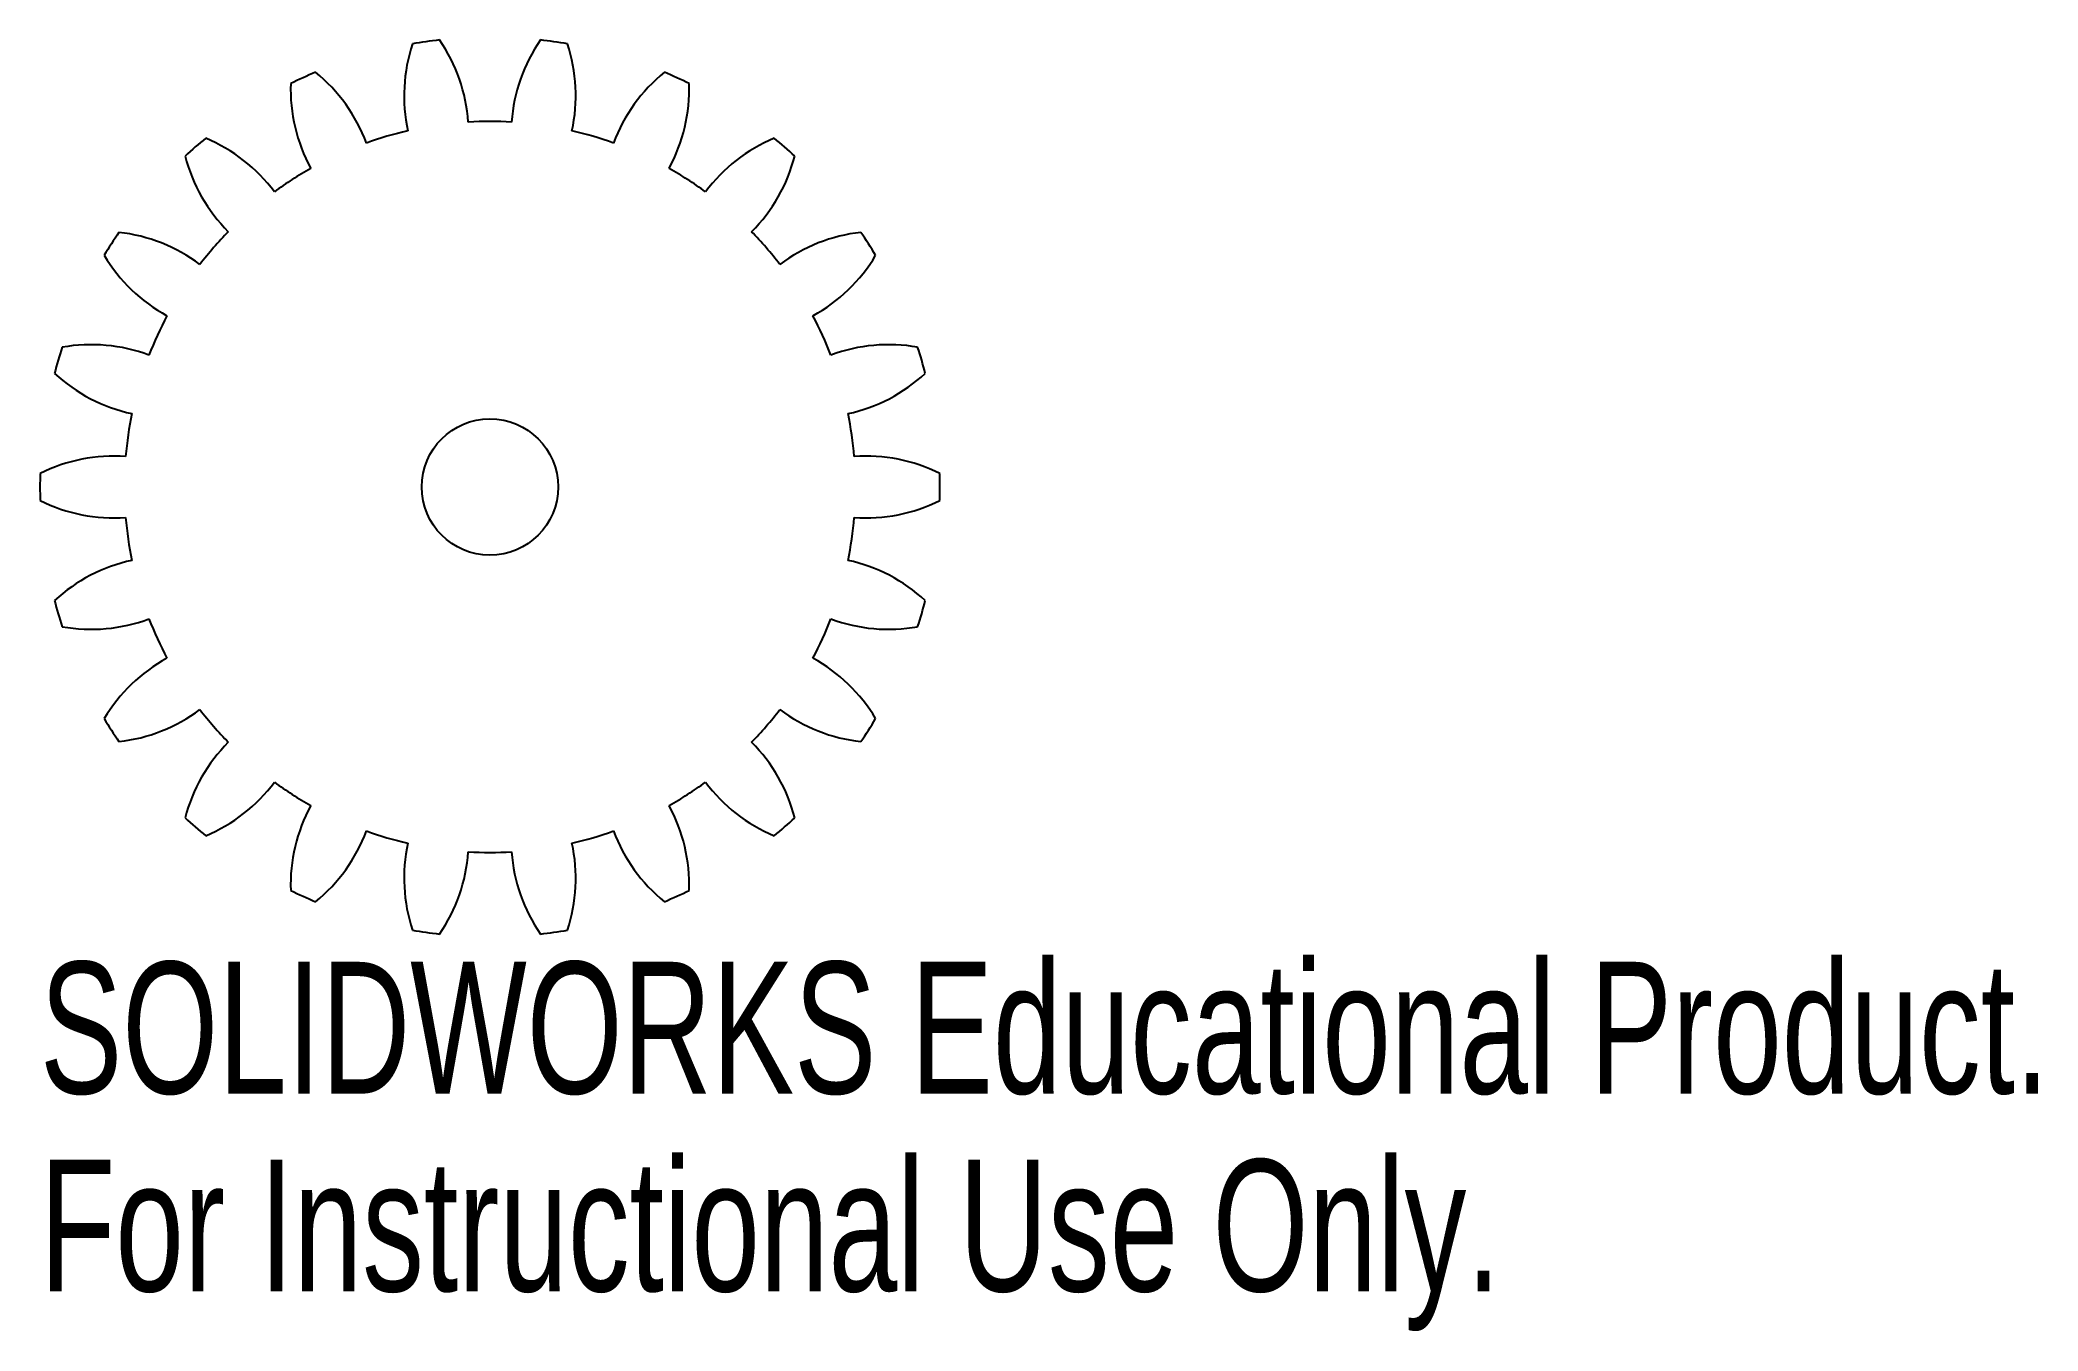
# Model space of a CAD drawing. Header units: millimetres. Extents: x -16.5 to 56.8, y -31 to 16.4.
import ezdxf

# ---------------------------------------------------------------- set-up
doc = ezdxf.new("R2010")
doc.units = ezdxf.units.MM
doc.styles.add('SLDTEXTSTYLE0', font='TXT', dxfattribs={"width": 0.7})

msp = doc.modelspace()

# ---------------------------------------------------------------- linework, layer by layer
at = {"color": 7, "linetype": 'Continuous', "lineweight": 25}
msp.add_circle((0, 0), 2.5, dxfattribs=at)
for centre, radius, start, end in [((2.903, 14.353), 6.05, 161.68747, 192.30498), ((0, 0), 16.5, 96.44899, 99.91465), ((-6.829, 12.954), 6.05, 4.05865, 34.67617), ((6.829, 12.954), 6.05, 145.32383, 175.94135), ((0, 0), 16.5, 80.08535, 83.55101), ((-2.903, 14.353), 6.05, 347.69502, 18.31253), ((-1.259, 14.589), 6.05, 178.0511, 208.66862), ((0, 0), 16.5, 112.81262, 116.27829), ((-10.201, 10.505), 6.05, 20.42229, 51.03981), ((10.201, 10.505), 6.05, 128.96019, 159.57771), ((0, 0), 16.5, 63.72171, 67.18738), ((1.259, 14.589), 6.05, 331.33138, 1.9489), ((0, 0), 13.405, 86.60507, 93.39493), ((0, 0), 16.5, 129.17626, 132.64192), ((-12.748, 7.205), 6.05, 36.78593, 67.40344), ((0, 0), 13.405, 102.96871, 109.75857), ((0, 0), 13.405, 70.24143, 77.03129), ((12.748, 7.205), 6.05, 112.59656, 143.21407), ((0, 0), 16.5, 47.35808, 50.82374), ((-5.318, 13.644), 6.05, 194.41474, 225.03226), ((5.318, 13.644), 6.05, 314.96774, 345.58526), ((0, 0), 13.405, 119.33234, 126.1222), ((0, 0), 13.405, 53.8778, 60.66766), ((0, 0), 16.5, 145.5399, 149.00556), ((-14.261, 3.322), 6.05, 53.14956, 83.76708), ((0, 0), 13.405, 135.69598, 142.48584), ((0, 0), 13.405, 37.51416, 44.30402), ((14.261, 3.322), 6.05, 96.23292, 126.85044), ((0, 0), 16.5, 30.99444, 34.4601), ((-8.946, 11.593), 6.05, 210.77838, 241.39589), ((8.946, 11.593), 6.05, 298.60411, 329.22162), ((0, 0), 13.405, 152.05962, 158.84947), ((0, 0), 13.405, 21.15053, 27.94038), ((-14.62, -0.83), 6.05, 69.5132, 100.13072), ((14.62, -0.83), 6.05, 79.86928, 110.4868), ((0, 0), 16.5, 161.90353, 165.36919), ((0, 0), 16.5, 14.63081, 18.09647), ((-11.85, 8.603), 6.05, 227.14201, 257.75953), ((11.85, 8.603), 6.05, 282.24047, 312.85799), ((0, 0), 13.405, 168.42325, 175.21311), ((0, 0), 13.405, 4.78689, 11.57675), ((-13.793, -4.916), 6.05, 85.87684, 116.49435), ((13.793, -4.916), 6.05, 63.50565, 94.12316), ((0, 0), 16.5, 178.26717, 181.73283), ((0, 0), 16.5, 358.26717, 1.73283), ((-13.793, 4.916), 6.05, 243.50565, 274.12316), ((13.793, 4.916), 6.05, 265.87684, 296.49435), ((0, 0), 13.405, 184.78689, 191.57675), ((0, 0), 13.405, 348.42325, 355.21311), ((-11.85, -8.603), 6.05, 102.24047, 132.85799), ((11.85, -8.603), 6.05, 47.14201, 77.75953), ((0, 0), 16.5, 194.63081, 198.09647), ((0, 0), 16.5, 341.90353, 345.36919), ((-14.62, 0.83), 6.05, 259.86928, 290.4868), ((0, 0), 13.405, 201.15053, 207.94038), ((0, 0), 13.405, 332.05962, 338.84947), ((14.62, 0.83), 6.05, 249.5132, 280.13072), ((-8.946, -11.593), 6.05, 118.60411, 149.22162), ((8.946, -11.593), 6.05, 30.77838, 61.39589), ((0, 0), 16.5, 210.99444, 214.4601), ((-14.261, -3.322), 6.05, 276.23292, 306.85044), ((0, 0), 13.405, 217.51416, 224.30402), ((0, 0), 13.405, 315.69598, 322.48584), ((14.261, -3.322), 6.05, 233.14956, 263.76708), ((0, 0), 16.5, 325.5399, 329.00556), ((-5.318, -13.644), 6.05, 134.96774, 165.58526), ((5.318, -13.644), 6.05, 14.41474, 45.03226), ((-12.748, -7.205), 6.05, 292.59656, 323.21407), ((0, 0), 13.405, 233.8778, 240.66766), ((0, 0), 13.405, 299.33234, 306.1222), ((12.748, -7.205), 6.05, 216.78593, 247.40344), ((-1.259, -14.589), 6.05, 151.33138, 181.9489), ((1.259, -14.589), 6.05, 358.0511, 28.66862), ((0, 0), 16.5, 227.35808, 230.82374), ((0, 0), 16.5, 309.17626, 312.64192), ((-10.201, -10.505), 6.05, 308.96019, 339.57771), ((0, 0), 13.405, 250.24143, 257.03129), ((2.903, -14.353), 6.05, 167.69502, 198.31253), ((-2.903, -14.353), 6.05, 341.68747, 12.30498), ((0, 0), 13.405, 282.96871, 289.75857), ((10.201, -10.505), 6.05, 200.42229, 231.03981), ((-6.829, -12.954), 6.05, 325.32383, 355.94135), ((0, 0), 13.405, 266.60507, 273.39493), ((6.829, -12.954), 6.05, 184.05865, 214.67617), ((0, 0), 16.5, 243.72171, 247.18738), ((0, 0), 16.5, 292.81262, 296.27829), ((0, 0), 16.5, 260.08535, 263.55101), ((0, 0), 16.5, 276.44899, 279.91465)]:
    msp.add_arc(centre, radius, start, end, dxfattribs=at)

# ---------------------------------------------------------------- texts
at = {"color": 7, "linetype": 'Continuous', "char_height": 4.83362, "attachment_point": 1, "style": 'SLDTEXTSTYLE0'}
for s, insert in [('SOLIDWORKS Educational Product.', (-16.5, -17.415)), ('For Instructional Use Only.', (-16.5, -24.666))]:
    msp.add_mtext(s, dxfattribs=dict(at, insert=insert))

doc.saveas('drawing.dxf')
